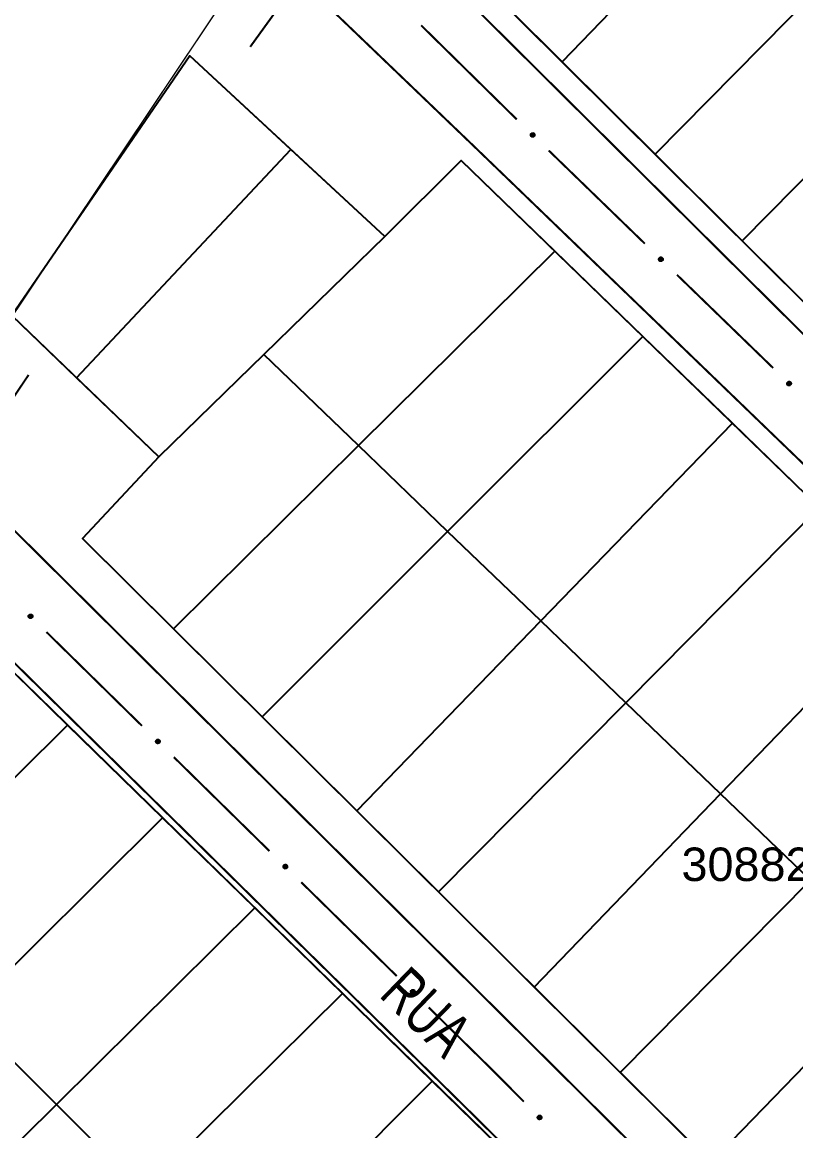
# Model space of a CAD drawing. Extents: x 205150 to 206910, y 4858726 to 4860849.
# Drawn here: x 205541 to 205610.4, y 4860497.8 to 4860597.2 of the extents above; entities that cross this region are included whole.
import ezdxf

# ---------------------------------------------------------------- set-up
doc = ezdxf.new("R2010")
doc.units = 0
doc.header["$LTSCALE"] = 1.5
doc.header["$MEASUREMENT"] = 0
for name, color, linetype in [('CD-MALHA-LOTES', 7, 'CONTINUOUS'), ('CD_TXT_QUADRA', 7, 'CONTINUOUS'), ('LM-LIM-SETOR-FISCAL', 7, 'CONTINUOUS'), ('RU-QUADRAS', 6, 'CONTINUOUS'), ('SV-EIXO-RUA-N-PAV', 6, 'CONTINUOUS'), ('SV-RUA-NAO-PAV-S-GUIA-C-GUIA', 7, 'CONTINUOUS'), ('SV-TXT-RUA-N-PAV-S-GUIA-C-GUIA', 7, 'CONTINUOUS')]:
    doc.layers.add(name, color=color, linetype=linetype)
doc.styles.add('ARIAL', font='ARIAL.TTF')
doc.linetypes.add('Limite', pattern='A,20,-3,[130,ltypeshp.shx,S=6.35,R=0,X=0,Y=0],-3,20', length=46)

msp = doc.modelspace()

# ---------------------------------------------------------------- linework, layer by layer
at = {"layer": 'CD-MALHA-LOTES'}
for points in [[(205589.424, 4860593.63), (205605.938, 4860610.725)], [(205579.796, 4860603.198), (205589.424, 4860593.63)], [(205597.765, 4860585.34), (205614.476, 4860602.318)], [(205605.561, 4860577.593), (205622.33, 4860594.583)], [(205565.112, 4860585.765), (205556.073, 4860594.143), (205540.131, 4860570.881), (205545.925, 4860565.315)], [(205589.424, 4860593.63), (205597.765, 4860585.34)], [(205545.925, 4860565.315), (205565.112, 4860585.765)], [(205573.533, 4860577.961), (205565.112, 4860585.765)], [(205573.533, 4860577.961), (205580.365, 4860584.788), (205588.77, 4860576.644)], [(205597.765, 4860585.34), (205605.561, 4860577.593)], [(205573.533, 4860577.961), (205562.684, 4860567.392)], [(205605.561, 4860577.593), (205613.082, 4860570.118)], [(205571.172, 4860559.233), (205588.77, 4860576.644)], [(205596.639, 4860569.02), (205588.77, 4860576.644)], [(205579.162, 4860551.552), (205596.639, 4860569.02)], [(205604.679, 4860561.23), (205596.639, 4860569.02)], [(205562.684, 4860567.392), (205553.289, 4860558.239)], [(205571.172, 4860559.233), (205562.684, 4860567.392)], [(205545.925, 4860565.315), (205553.289, 4860558.239)], [(205587.517, 4860543.521), (205604.679, 4860561.23)], [(205612.452, 4860553.699), (205604.679, 4860561.23)], [(205554.591, 4860542.83), (205571.172, 4860559.233)], [(205579.162, 4860551.552), (205571.172, 4860559.233)], [(205553.289, 4860558.239), (205546.457, 4860550.907), (205554.591, 4860542.83)], [(205595.13, 4860536.202), (205612.452, 4860553.699)], [(205562.539, 4860534.937), (205579.162, 4860551.552)], [(205587.517, 4860543.521), (205579.162, 4860551.552)], [(205603.622, 4860528.039), (205620.68, 4860545.726)], [(205571.029, 4860526.507), (205587.517, 4860543.521)], [(205595.13, 4860536.202), (205587.517, 4860543.521)], [(205554.591, 4860542.83), (205562.539, 4860534.937)], [(205537.215, 4860541.881), (205545.094, 4860534.192)], [(205578.342, 4860519.244), (205595.13, 4860536.202)], [(205603.622, 4860528.039), (205595.13, 4860536.202)], [(205527.501, 4860516.723), (205545.094, 4860534.192)], [(205545.094, 4860534.192), (205553.607, 4860525.886)], [(205562.539, 4860534.937), (205571.029, 4860526.507)], [(205586.923, 4860510.724), (205603.622, 4860528.039)], [(205611.668, 4860520.304), (205603.622, 4860528.039)], [(205571.029, 4860526.507), (205578.342, 4860519.244)], [(205535.935, 4860508.338), (205553.607, 4860525.886)], [(205553.607, 4860525.886), (205561.878, 4860517.814)], [(205594.619, 4860503.081), (205611.668, 4860520.304)], [(205578.342, 4860519.244), (205586.923, 4860510.724)], [(205544.108, 4860500.211), (205561.878, 4860517.814)], [(205561.878, 4860517.814), (205569.731, 4860510.151)], [(205602.746, 4860495.011), (205619.751, 4860512.534)], [(205551.893, 4860492.471), (205569.731, 4860510.151)], [(205569.731, 4860510.151), (205577.789, 4860502.287)], [(205586.923, 4860510.724), (205594.619, 4860503.081)], [(205535.935, 4860508.338), (205544.108, 4860500.211)], [(205559.988, 4860484.423), (205577.789, 4860502.287)], [(205577.789, 4860502.287), (205586.302, 4860493.98)], [(205594.619, 4860503.081), (205602.746, 4860495.011)], [(205526.029, 4860482.302), (205544.108, 4860500.211)], [(205544.108, 4860500.211), (205551.893, 4860492.471)]]:
    msp.add_lwpolyline(points, dxfattribs=at)
at = {"layer": 'LM-LIM-SETOR-FISCAL', "linetype": 'Limite', "ltscale": 0.1, "const_width": 0.13, "flags": 128}
msp.add_lwpolyline([(205319.287, 4860270.518), (205308.709, 4860256.668), (205305.778, 4860258.842), (205287.542, 4860237.693), (205276.639, 4860225.849), (205246.748, 4860195.206), (205217.934, 4860166.623), (205205.075, 4860154.223), (205154.162, 4860103.621), (205198.327, 4860053.28), (205217.331, 4860073.869), (205228.309, 4860086.134), (205238.286, 4860095.899), (205249.213, 4860104.329), (205257.454, 4860109.178), (205264.023, 4860112.21), (205279.182, 4860117.768), (205286.256, 4860119.789), (205298.638, 4860121.611), (205309.275, 4860122.882), (205318.871, 4860123.381), (205330.481, 4860123.386), (205348.915, 4860120.428), (205359.289, 4860117.559), (205368.872, 4860113.519), (205387.787, 4860104.355), (205416.546, 4860084.92), (205427.348, 4860072.776), (205437.076, 4860059.625), (205479.768, 4859996.217), (205490.087, 4859981.194), (205507.279, 4859955.949), (205301.819, 4859758.526), (205304.272, 4859754.354), (205308.514, 4859743.479), (205314.168, 4859730.072), (205319.337, 4859714.727), (205318.69, 4859702.128), (205317.262, 4859690.643), (205315.736, 4859682.132), (205314.469, 4859670.894), (205312.887, 4859663.454), (205309.404, 4859652.215), (205307.505, 4859644.775), (205307.821, 4859635.752), (205310.037, 4859627.838), (205314.311, 4859618.34), (205319.851, 4859606.626), (205326.975, 4859596.971), (205332.186, 4859589.729), (205339.796, 4859581.22), (205346.761, 4859572.514), (205354.001, 4859559.809), (205353.392, 4859552.984), (205353.27, 4859547.012), (205355.22, 4859540.43), (205360.949, 4859533.083), (205371.875, 4859519.426), (205377.629, 4859512.442), (205385.795, 4859503.956), (205396.458, 4859500.675), (205404.697, 4859492.022), (205412.928, 4859478.567), (205420.217, 4859461.903), (205423.628, 4859449.309), (205425.203, 4859433.829), (205427.414, 4859417.811), (205434.869, 4859380.224), (205437.796, 4859372.303), (205447.242, 4859361.808), (205453.539, 4859349.477), (205459.048, 4859329.537), (205466.92, 4859311.433), (205476.365, 4859294.248), (205487.122, 4859281.654), (205492.894, 4859272.471), (205496.568, 4859259.352), (205503.389, 4859250.694), (205510.736, 4859242.036), (205513.884, 4859233.64), (205518.869, 4859225.769), (205525.297, 4859218.816), (205532.119, 4859213.831), (205535.792, 4859207.797), (205538.941, 4859201.5), (205542.876, 4859195.99), (205547.336, 4859189.955), (205548.124, 4859187.594), (205557.307, 4859181.035), (205563.866, 4859170.277), (205572.524, 4859158.995), (205575.673, 4859152.83), (205573.486, 4859146.255), (205574.412, 4859107.717), (205574.098, 4859102.454), (205570.425, 4859091.697), (205564.128, 4859081.465), (205558.881, 4859071.495), (205553.896, 4859063.099), (205553.896, 4859053.653), (205550.78, 4858995.226), (205582.123, 4858999.841), (205643.478, 4859000.721), (205662.02, 4859003.544), (205723.438, 4859017.985), (205780.859, 4859021.746), (205796.458, 4859023.042), (205822.247, 4859018.37), (205884.61, 4859012.81), (205949.14, 4859010.7), (206010.04, 4859007.01), (206085.77, 4858991.23), (206142.93, 4858964.03), (206222.76, 4858955.8), (206247.48, 4858946.16), (206320.03, 4858923.22), (206357.59, 4858908.6), (206441.35, 4858853.88), (206472.45, 4858825.54), (206535.38, 4858773.37), (206582.46, 4858737.4), (206654.707, 4858791.02), (206678.45, 4858818.802), (206712.507, 4858857.688), (206744.073, 4858897.644), (206751.693, 4858909.489), (206759.231, 4858922.227), (206766.199, 4858935.791), (206774.68, 4858954.453), (206780.861, 4858969.767), (206787.324, 4858989.532), (206795.675, 4859017.914), (206801.338, 4859037.451), (206804.808, 4859048.551), (206810.212, 4859067.25), (206818.717, 4859096.7), (206836.075, 4859155.151), (206846.57, 4859191.693), (206849.26, 4859199.975), (206857.098, 4859228.867), (206879.44, 4859306.625), (206888.864, 4859339.283), (206892.898, 4859355.31), (206898.051, 4859377.137), (206902.327, 4859396.648), (206903.663, 4859403.731), (206904.192, 4859408.481), (206905.686, 4859418.048), (206906.557, 4859427.566), (206907.688, 4859436.729), (206908.508, 4859451.607), (206908.976, 4859469.915), (206908.884, 4859478.271), (206909.311, 4859486.406), (206909.803, 4859503.748), (206908.063, 4859522.528), (206905.795, 4859539.894), (206902.111, 4859560.262), (206898.958, 4859576.34), (206897.697, 4859582.094), (206890.366, 4859608.846), (206880.351, 4859645.106), (206869.652, 4859680.807), (206865.824, 4859696.97), (206853.504, 4859740.645), (206829.42, 4859824.637), (206820.996, 4859851.394), (206812.97, 4859883.786), (206808.111, 4859900.227), (206792.299, 4859957.476), (206787.798, 4859976.756), (206777.655, 4860010.06), (206765.005, 4860051.576), (206755.542, 4860085.702), (206750.675, 4860101.634), (206741.167, 4860125.556), (206733.159, 4860141.604), (206724.534, 4860155.757), (206720.575, 4860162.184), (206711.454, 4860176.182), (206701.636, 4860187.457), (206699.721, 4860189.656), (206687.996, 4860201.911), (206676.624, 4860211.534), (206661.734, 4860222.423), (206647.523, 4860230.302), (206635.245, 4860235.793), (206614.846, 4860243.294), (206606.137, 4860245.653), (206597.68, 4860248.001), (206583.47, 4860251.008), (206568.946, 4860253.89), (206555.516, 4860256.249), (206536.42, 4860258.755), (206515.074, 4860261.459), (206491.199, 4860264.617), (206461.179, 4860268.88), (206439.797, 4860271.781), (206410.627, 4860276.208), (206388.16, 4860279.361), (206368.658, 4860282.702), (206354.567, 4860286.283), (206341.8, 4860291.577), (206328.076, 4860297.72), (206312.517, 4860304.064), (206285.437, 4860316.177), (206266.753, 4860326.609), (206251.281, 4860335.827), (206233.37, 4860347.732), (206203.782, 4860368.998), (206190.981, 4860381.358), (206176.101, 4860393.768), (206148.726, 4860420.728), (206131.721, 4860438.148), (206119.93, 4860450.719), (206096.066, 4860474.636), (206079.219, 4860491.324), (206053.652, 4860516.643), (206024.017, 4860544.978), (206003.481, 4860565.322), (205982.606, 4860587.191), (205969.678, 4860601.497), (205947.413, 4860624.229), (205941.468, 4860630.27), (205933.707, 4860637.543), (205921.871, 4860648.634), (205904.161, 4860665.502), (205891.548, 4860678.663), (205883.321, 4860686.889), (205866.075, 4860704.914), (205856.372, 4860714.351), (205825.173, 4860745.55), (205813.986, 4860756.837), (205803.217, 4860767.555), (205796.49, 4860774.25), (205790.731, 4860779.92), (205778.106, 4860792.247), (205767.264, 4860803.09), (205754.342, 4860816.308), (205748.698, 4860822.101), (205743.203, 4860827.745), (205737.559, 4860833.24), (205728.796, 4860841.855), (205722.272, 4860848.822), (205716.69, 4860834.76), (205683.28, 4860785.15), (205648.13, 4860731.52), (205621.03, 4860690.19), (205590.06, 4860643.83), (205580.552, 4860630.299), (205567.603, 4860611.818), (205565.596, 4860608.821), (205469.788, 4860465.726), (205420.744, 4860392.287), (205335.673, 4860262.197), (205321.599, 4860273.546)], close=True, dxfattribs=at)
at = {"layer": 'RU-QUADRAS'}
for points in [[(205596.684, 4860653.746), (205582.656, 4860630.274), (205572.294, 4860610.654), (205677.105, 4860506.491), (205711.922, 4860541.659), (205622.538, 4860630.273)], [(205556.073, 4860594.143), (205540.131, 4860570.881), (205553.289, 4860558.239), (205546.457, 4860550.907), (205634.255, 4860463.722), (205669.195, 4860498.72), (205580.365, 4860584.788), (205573.533, 4860577.961)], [(205527.543, 4860551.32), (205498.976, 4860509.563), (205589.4, 4860418.444), (205625.994, 4860455.246)]]:
    msp.add_lwpolyline(points, close=True, dxfattribs=at)
at = {"layer": 'SV-EIXO-RUA-N-PAV', "const_width": 0.18, "flags": 128}
for points in [[(205585.35, 4860588.466), (205576.796, 4860596.882)], [(205596.834, 4860577.325), (205588.217, 4860585.677)], [(205608.323, 4860566.19), (205599.706, 4860574.541)], [(205543.22, 4860542.532), (205551.782, 4860534.124)], [(205554.635, 4860531.321), (205563.197, 4860522.912)], [(205566.051, 4860520.11), (205574.612, 4860511.701)], [(205577.466, 4860508.898), (205582.46, 4860503.993)], [(205582.46, 4860503.993), (205582.945, 4860503.517)], [(205582.945, 4860503.517), (205585.993, 4860500.455)]]:
    msp.add_lwpolyline(points, dxfattribs=at)
at = {"layer": 'SV-EIXO-RUA-N-PAV', "flags": 128}
for points in [[(205586.808, 4860586.89), (205586.759, 4860586.888), (205586.717, 4860586.897), (205586.683, 4860586.914), (205586.658, 4860586.938), (205586.635, 4860586.964), (205586.617, 4860586.996), (205586.606, 4860587.036), (205586.604, 4860587.085), (205586.616, 4860587.127), (205586.631, 4860587.161), (205586.654, 4860587.189), (205586.68, 4860587.211), (205586.713, 4860587.228), (205586.754, 4860587.239), (205586.803, 4860587.24), (205586.845, 4860587.231), (205586.876, 4860587.213), (205586.904, 4860587.191), (205586.927, 4860587.163), (205586.944, 4860587.132), (205586.956, 4860587.091), (205586.956, 4860587.042), (205586.947, 4860587.001), (205586.93, 4860586.969), (205586.907, 4860586.942), (205586.881, 4860586.919), (205586.849, 4860586.9), (205586.808, 4860586.89)], [(205598.297, 4860575.754), (205598.248, 4860575.753), (205598.206, 4860575.761), (205598.172, 4860575.779), (205598.147, 4860575.802), (205598.124, 4860575.828), (205598.106, 4860575.86), (205598.095, 4860575.9), (205598.093, 4860575.949), (205598.105, 4860575.992), (205598.12, 4860576.025), (205598.143, 4860576.053), (205598.169, 4860576.075), (205598.203, 4860576.092), (205598.243, 4860576.104), (205598.292, 4860576.104), (205598.334, 4860576.096), (205598.365, 4860576.078), (205598.393, 4860576.055), (205598.417, 4860576.028), (205598.434, 4860575.996), (205598.445, 4860575.956), (205598.445, 4860575.907), (205598.437, 4860575.865), (205598.419, 4860575.833), (205598.396, 4860575.807), (205598.37, 4860575.783), (205598.339, 4860575.764), (205598.297, 4860575.754)], [(205609.786, 4860564.619), (205609.737, 4860564.617), (205609.695, 4860564.626), (205609.662, 4860564.643), (205609.636, 4860564.666), (205609.613, 4860564.693), (205609.595, 4860564.725), (205609.584, 4860564.765), (205609.582, 4860564.814), (205609.594, 4860564.856), (205609.609, 4860564.89), (205609.632, 4860564.918), (205609.658, 4860564.94), (205609.692, 4860564.957), (205609.732, 4860564.968), (205609.781, 4860564.969), (205609.823, 4860564.96), (205609.854, 4860564.942), (205609.882, 4860564.919), (205609.906, 4860564.892), (205609.923, 4860564.861), (205609.934, 4860564.82), (205609.934, 4860564.771), (205609.926, 4860564.73), (205609.908, 4860564.698), (205609.885, 4860564.671), (205609.859, 4860564.647), (205609.828, 4860564.628), (205609.786, 4860564.619)], [(205541.768, 4860544.113), (205541.817, 4860544.114), (205541.859, 4860544.105), (205541.892, 4860544.087), (205541.917, 4860544.064), (205541.94, 4860544.037), (205541.958, 4860544.005), (205541.969, 4860543.966), (205541.971, 4860543.916), (205541.959, 4860543.874), (205541.943, 4860543.84), (205541.92, 4860543.813), (205541.894, 4860543.791), (205541.86, 4860543.774), (205541.82, 4860543.763), (205541.77, 4860543.763), (205541.729, 4860543.772), (205541.697, 4860543.79), (205541.67, 4860543.813), (205541.647, 4860543.84), (205541.63, 4860543.872), (205541.619, 4860543.912), (205541.619, 4860543.961), (205541.628, 4860544.002), (205541.645, 4860544.034), (205541.668, 4860544.061), (205541.695, 4860544.084), (205541.726, 4860544.103), (205541.768, 4860544.113)], [(205553.183, 4860532.901), (205553.232, 4860532.903), (205553.274, 4860532.894), (205553.307, 4860532.876), (205553.333, 4860532.853), (205553.356, 4860532.826), (205553.373, 4860532.794), (205553.384, 4860532.754), (205553.386, 4860532.705), (205553.374, 4860532.662), (205553.358, 4860532.629), (205553.335, 4860532.601), (205553.309, 4860532.58), (205553.275, 4860532.563), (205553.235, 4860532.552), (205553.185, 4860532.551), (205553.144, 4860532.56), (205553.113, 4860532.578), (205553.085, 4860532.601), (205553.062, 4860532.629), (205553.045, 4860532.66), (205553.034, 4860532.701), (205553.034, 4860532.75), (205553.043, 4860532.791), (205553.06, 4860532.823), (205553.084, 4860532.85), (205553.11, 4860532.873), (205553.141, 4860532.892), (205553.183, 4860532.901)], [(205564.598, 4860521.69), (205564.647, 4860521.691), (205564.689, 4860521.682), (205564.723, 4860521.665), (205564.748, 4860521.641), (205564.771, 4860521.615), (205564.788, 4860521.583), (205564.799, 4860521.543), (205564.801, 4860521.494), (205564.789, 4860521.451), (205564.773, 4860521.418), (205564.751, 4860521.39), (205564.724, 4860521.368), (205564.69, 4860521.351), (205564.65, 4860521.34), (205564.601, 4860521.34), (205564.559, 4860521.349), (205564.528, 4860521.367), (205564.5, 4860521.39), (205564.477, 4860521.418), (205564.46, 4860521.449), (205564.449, 4860521.49), (205564.449, 4860521.538), (205564.458, 4860521.58), (205564.475, 4860521.612), (205564.499, 4860521.638), (205564.525, 4860521.662), (205564.557, 4860521.681), (205564.598, 4860521.69)], [(205576.014, 4860510.479), (205576.062, 4860510.48), (205576.105, 4860510.471), (205576.138, 4860510.453), (205576.163, 4860510.43), (205576.186, 4860510.403), (205576.203, 4860510.371), (205576.215, 4860510.332), (205576.216, 4860510.283), (205576.204, 4860510.24), (205576.188, 4860510.206), (205576.166, 4860510.179), (205576.139, 4860510.157), (205576.106, 4860510.14), (205576.065, 4860510.129), (205576.016, 4860510.129), (205575.974, 4860510.138), (205575.943, 4860510.156), (205575.915, 4860510.179), (205575.892, 4860510.206), (205575.875, 4860510.238), (205575.864, 4860510.278), (205575.864, 4860510.327), (205575.873, 4860510.369), (205575.891, 4860510.4), (205575.914, 4860510.427), (205575.94, 4860510.45), (205575.972, 4860510.469), (205576.014, 4860510.479)], [(205587.38, 4860499.217), (205587.429, 4860499.217), (205587.471, 4860499.208), (205587.504, 4860499.19), (205587.529, 4860499.166), (205587.552, 4860499.139), (205587.569, 4860499.107), (205587.58, 4860499.067), (205587.58, 4860499.018), (205587.568, 4860498.976), (205587.552, 4860498.943), (205587.529, 4860498.915), (205587.502, 4860498.893), (205587.468, 4860498.877), (205587.428, 4860498.866), (205587.378, 4860498.867), (205587.337, 4860498.876), (205587.306, 4860498.894), (205587.278, 4860498.918), (205587.256, 4860498.946), (205587.239, 4860498.977), (205587.228, 4860499.018), (205587.229, 4860499.067), (205587.238, 4860499.108), (205587.256, 4860499.14), (205587.28, 4860499.166), (205587.307, 4860499.189), (205587.338, 4860499.208), (205587.38, 4860499.217)]]:
    msp.add_lwpolyline(points, close=True, dxfattribs=at)
for points in [[(205586.849, 4860586.9), (205586.604, 4860587.085)], [(205586.808, 4860586.89), (205586.606, 4860587.036)], [(205586.829, 4860586.897), (205586.609, 4860587.059)], [(205586.862, 4860586.913), (205586.613, 4860587.103)], [(205586.881, 4860586.919), (205586.616, 4860587.127)], [(205586.781, 4860586.89), (205586.617, 4860587.011)], [(205586.759, 4860586.888), (205586.617, 4860586.996)], [(205586.89, 4860586.932), (205586.626, 4860587.139)], [(205586.907, 4860586.942), (205586.631, 4860587.161)], [(205586.735, 4860586.893), (205586.633, 4860586.975)], [(205586.717, 4860586.897), (205586.635, 4860586.964)], [(205586.917, 4860586.958), (205586.645, 4860587.175)], [(205586.93, 4860586.969), (205586.654, 4860587.189)], [(205586.937, 4860586.988), (205586.669, 4860587.198)], [(205586.947, 4860587.001), (205586.68, 4860587.211)], [(205586.951, 4860587.024), (205586.701, 4860587.217)], [(205586.956, 4860587.042), (205586.713, 4860587.228)], [(205586.952, 4860587.068), (205586.736, 4860587.232)], [(205586.956, 4860587.091), (205586.754, 4860587.239)], [(205586.945, 4860587.114), (205586.784, 4860587.235)], [(205586.944, 4860587.132), (205586.803, 4860587.24)], [(205586.932, 4860587.15), (205586.829, 4860587.231)], [(205586.927, 4860587.163), (205586.845, 4860587.231)], [(205598.339, 4860575.764), (205598.093, 4860575.949)], [(205598.297, 4860575.754), (205598.095, 4860575.9)], [(205598.318, 4860575.761), (205598.098, 4860575.924)], [(205598.351, 4860575.777), (205598.102, 4860575.967)], [(205598.37, 4860575.783), (205598.105, 4860575.992)], [(205598.27, 4860575.754), (205598.106, 4860575.875)], [(205598.248, 4860575.753), (205598.106, 4860575.86)], [(205598.38, 4860575.797), (205598.115, 4860576.004)], [(205598.396, 4860575.807), (205598.12, 4860576.025)], [(205598.224, 4860575.758), (205598.122, 4860575.839)], [(205598.206, 4860575.761), (205598.124, 4860575.828)], [(205598.406, 4860575.822), (205598.135, 4860576.04)], [(205598.419, 4860575.833), (205598.143, 4860576.053)], [(205598.426, 4860575.852), (205598.158, 4860576.062)], [(205598.437, 4860575.865), (205598.169, 4860576.075)], [(205598.44, 4860575.888), (205598.19, 4860576.081)], [(205598.445, 4860575.907), (205598.203, 4860576.092)], [(205598.441, 4860575.933), (205598.225, 4860576.096)], [(205598.445, 4860575.956), (205598.243, 4860576.104)], [(205598.434, 4860575.978), (205598.274, 4860576.099)], [(205598.434, 4860575.996), (205598.292, 4860576.104)], [(205598.422, 4860576.014), (205598.318, 4860576.096)], [(205598.417, 4860576.028), (205598.334, 4860576.096)], [(205609.828, 4860564.628), (205609.582, 4860564.814)], [(205609.807, 4860564.625), (205609.587, 4860564.788)], [(205609.84, 4860564.641), (205609.591, 4860564.831)], [(205609.859, 4860564.647), (205609.594, 4860564.856)], [(205609.869, 4860564.661), (205609.604, 4860564.868)], [(205609.885, 4860564.671), (205609.609, 4860564.89)], [(205609.895, 4860564.687), (205609.624, 4860564.904)], [(205609.908, 4860564.698), (205609.632, 4860564.918)], [(205609.915, 4860564.717), (205609.647, 4860564.927)], [(205609.926, 4860564.73), (205609.658, 4860564.94)], [(205609.929, 4860564.753), (205609.679, 4860564.946)], [(205609.934, 4860564.771), (205609.692, 4860564.957)], [(205609.93, 4860564.797), (205609.714, 4860564.961)], [(205609.934, 4860564.82), (205609.732, 4860564.968)], [(205609.923, 4860564.842), (205609.763, 4860564.963)], [(205609.923, 4860564.861), (205609.781, 4860564.969)], [(205609.911, 4860564.879), (205609.807, 4860564.96)], [(205609.906, 4860564.892), (205609.823, 4860564.96)], [(205609.786, 4860564.619), (205609.584, 4860564.765)], [(205609.759, 4860564.619), (205609.595, 4860564.74)], [(205609.737, 4860564.617), (205609.595, 4860564.725)], [(205609.713, 4860564.622), (205609.611, 4860564.703)], [(205609.695, 4860564.626), (205609.613, 4860564.693)], [(205541.619, 4860543.961), (205541.86, 4860543.774)], [(205541.619, 4860543.912), (205541.82, 4860543.763)], [(205541.623, 4860543.935), (205541.837, 4860543.77)], [(205541.624, 4860543.98), (205541.873, 4860543.785)], [(205541.628, 4860544.002), (205541.894, 4860543.791)], [(205541.638, 4860544.015), (205541.905, 4860543.804)], [(205541.645, 4860544.034), (205541.92, 4860543.813)], [(205541.658, 4860544.046), (205541.928, 4860543.826)], [(205541.668, 4860544.061), (205541.943, 4860543.84)], [(205541.685, 4860544.071), (205541.948, 4860543.862)], [(205541.695, 4860544.084), (205541.959, 4860543.874)], [(205541.714, 4860544.09), (205541.962, 4860543.899)], [(205541.726, 4860544.103), (205541.971, 4860543.916)], [(205541.746, 4860544.106), (205541.966, 4860543.942)], [(205541.768, 4860544.113), (205541.969, 4860543.966)], [(205541.795, 4860544.112), (205541.958, 4860543.99)], [(205541.817, 4860544.114), (205541.958, 4860544.005)], [(205541.841, 4860544.109), (205541.942, 4860544.027)], [(205541.859, 4860544.105), (205541.94, 4860544.037)], [(205541.63, 4860543.89), (205541.789, 4860543.768)], [(205541.63, 4860543.872), (205541.77, 4860543.763)], [(205541.642, 4860543.853), (205541.745, 4860543.771)], [(205541.647, 4860543.84), (205541.729, 4860543.772)], [(205553.034, 4860532.75), (205553.275, 4860532.563)], [(205553.034, 4860532.701), (205553.235, 4860532.552)], [(205553.038, 4860532.724), (205553.252, 4860532.559)], [(205553.039, 4860532.768), (205553.288, 4860532.574)], [(205553.043, 4860532.791), (205553.309, 4860532.58)], [(205553.045, 4860532.679), (205553.204, 4860532.556)], [(205553.045, 4860532.66), (205553.185, 4860532.551)], [(205553.053, 4860532.804), (205553.32, 4860532.592)], [(205553.057, 4860532.642), (205553.16, 4860532.56)], [(205553.06, 4860532.823), (205553.335, 4860532.601)], [(205553.062, 4860532.629), (205553.144, 4860532.56)], [(205553.073, 4860532.834), (205553.344, 4860532.615)], [(205553.084, 4860532.85), (205553.358, 4860532.629)], [(205553.1, 4860532.86), (205553.364, 4860532.651)], [(205553.11, 4860532.873), (205553.374, 4860532.662)], [(205553.129, 4860532.879), (205553.377, 4860532.687)], [(205553.141, 4860532.892), (205553.386, 4860532.705)], [(205553.162, 4860532.895), (205553.381, 4860532.731)], [(205553.183, 4860532.901), (205553.384, 4860532.754)], [(205553.21, 4860532.901), (205553.373, 4860532.779)], [(205553.232, 4860532.903), (205553.373, 4860532.794)], [(205553.256, 4860532.898), (205553.357, 4860532.816)], [(205553.274, 4860532.894), (205553.356, 4860532.826)], [(205564.449, 4860521.538), (205564.69, 4860521.351)], [(205564.449, 4860521.49), (205564.65, 4860521.34)], [(205564.453, 4860521.513), (205564.668, 4860521.348)], [(205564.454, 4860521.557), (205564.703, 4860521.362)], [(205564.458, 4860521.58), (205564.724, 4860521.368)], [(205564.46, 4860521.467), (205564.619, 4860521.345)], [(205564.46, 4860521.449), (205564.601, 4860521.34)], [(205564.469, 4860521.593), (205564.735, 4860521.381)], [(205564.472, 4860521.431), (205564.575, 4860521.349)], [(205564.475, 4860521.612), (205564.751, 4860521.39)], [(205564.477, 4860521.418), (205564.559, 4860521.349)], [(205564.489, 4860521.623), (205564.759, 4860521.403)], [(205564.499, 4860521.638), (205564.773, 4860521.418)], [(205564.515, 4860521.648), (205564.779, 4860521.439)], [(205564.525, 4860521.662), (205564.789, 4860521.451)], [(205564.544, 4860521.668), (205564.792, 4860521.476)], [(205564.557, 4860521.681), (205564.801, 4860521.494)], [(205564.577, 4860521.683), (205564.796, 4860521.519)], [(205564.598, 4860521.69), (205564.799, 4860521.543)], [(205564.625, 4860521.69), (205564.788, 4860521.568)], [(205564.647, 4860521.691), (205564.788, 4860521.583)], [(205564.671, 4860521.686), (205564.772, 4860521.604)], [(205564.689, 4860521.682), (205564.771, 4860521.615)], [(205575.864, 4860510.327), (205576.106, 4860510.14)], [(205575.864, 4860510.278), (205576.065, 4860510.129)], [(205575.868, 4860510.301), (205576.083, 4860510.136)], [(205575.87, 4860510.346), (205576.118, 4860510.151)], [(205575.873, 4860510.369), (205576.139, 4860510.157)], [(205575.875, 4860510.256), (205576.035, 4860510.134)], [(205575.875, 4860510.238), (205576.016, 4860510.129)], [(205575.884, 4860510.381), (205576.15, 4860510.17)], [(205575.887, 4860510.219), (205575.99, 4860510.137)], [(205575.891, 4860510.4), (205576.166, 4860510.179)], [(205575.892, 4860510.206), (205575.974, 4860510.138)], [(205575.904, 4860510.412), (205576.174, 4860510.192)], [(205575.914, 4860510.427), (205576.188, 4860510.206)], [(205575.931, 4860510.437), (205576.194, 4860510.228)], [(205575.94, 4860510.45), (205576.204, 4860510.24)], [(205575.959, 4860510.456), (205576.207, 4860510.265)], [(205575.972, 4860510.469), (205576.216, 4860510.283)], [(205575.992, 4860510.472), (205576.212, 4860510.308)], [(205576.014, 4860510.479), (205576.215, 4860510.332)], [(205576.04, 4860510.478), (205576.203, 4860510.356)], [(205576.062, 4860510.48), (205576.203, 4860510.371)], [(205576.087, 4860510.475), (205576.188, 4860510.393)], [(205576.105, 4860510.471), (205576.186, 4860510.403)], [(205587.38, 4860499.217), (205587.58, 4860499.067)], [(205587.407, 4860499.216), (205587.569, 4860499.092)], [(205587.429, 4860499.217), (205587.569, 4860499.107)], [(205587.228, 4860499.018), (205587.428, 4860498.866)], [(205587.229, 4860499.067), (205587.468, 4860498.877)], [(205587.233, 4860499.041), (205587.446, 4860498.873)], [(205587.235, 4860499.085), (205587.481, 4860498.888)], [(205587.238, 4860499.108), (205587.502, 4860498.893)], [(205587.239, 4860498.996), (205587.397, 4860498.872)], [(205587.239, 4860498.977), (205587.378, 4860498.867)], [(205587.249, 4860499.121), (205587.513, 4860498.906)], [(205587.251, 4860498.959), (205587.353, 4860498.876)], [(205587.256, 4860499.14), (205587.529, 4860498.915)], [(205587.256, 4860498.946), (205587.337, 4860498.876)], [(205587.27, 4860499.151), (205587.537, 4860498.928)], [(205587.28, 4860499.166), (205587.552, 4860498.943)], [(205587.297, 4860499.176), (205587.558, 4860498.964)], [(205587.307, 4860499.189), (205587.568, 4860498.976)], [(205587.326, 4860499.195), (205587.571, 4860499.001)], [(205587.338, 4860499.208), (205587.58, 4860499.018)], [(205587.359, 4860499.21), (205587.576, 4860499.044)], [(205587.453, 4860499.212), (205587.553, 4860499.129)], [(205587.471, 4860499.208), (205587.552, 4860499.139)]]:
    msp.add_lwpolyline(points, dxfattribs=at)
at = {"layer": 'SV-RUA-NAO-PAV-S-GUIA-C-GUIA', "const_width": 0.18, "flags": 128}
for points in [[(205571.37, 4860608.63), (205676.382, 4860504.289), (205713.302, 4860540.732), (205623.734, 4860630.273)], [(205541.618, 4860565.563), (205535.5, 4860556.44), (205581.78, 4860510.46), (205632.45, 4860460.11), (205671.84, 4860498.95), (205581.4, 4860586.17), (205565.88, 4860601.05), (205561.478, 4860594.962)], [(205581.83, 4860498.9), (205530.69, 4860549.28), (205530.272, 4860548.657)], [(205502.01, 4860506.506), (205501.06, 4860505.09), (205582.21, 4860423.09), (205588.95, 4860416.29), (205627.36, 4860454.12), (205581.83, 4860498.89)]]:
    msp.add_lwpolyline(points, dxfattribs=at)

# ---------------------------------------------------------------- texts
at = {"layer": 'CD_TXT_QUADRA', "style": 'ARIAL'}
msp.add_text('308825268   ', height=3, dxfattribs=at).set_placement((205600.116, 4860520.222))
at = {"layer": 'SV-TXT-RUA-N-PAV-S-GUIA-C-GUIA', "style": 'ARIAL', "width": 0.7}
msp.add_text('RUA                                                                                                                                  SN  4', height=4, rotation=316, dxfattribs=at).set_placement((205572.923, 4860509.923))

doc.saveas('drawing.dxf')
